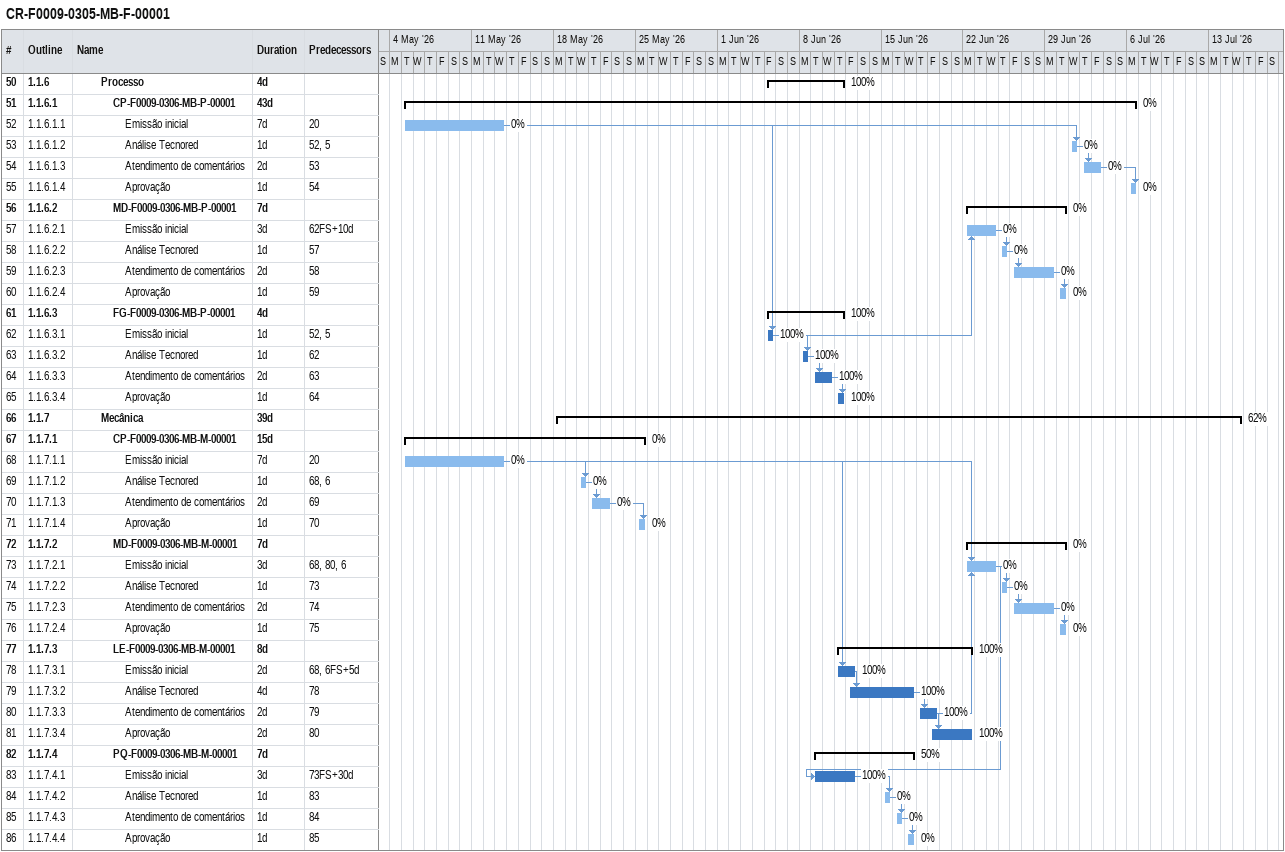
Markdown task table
CR-F0009-0305-MB-F-00001

| ID | WBS | Task | Duration | Start | Finish | Predecessors | % complete |
|---|---|---|---|---|---|---|---|
| 50 | 1.1.6 | **Processo** | 4d | 2026-06-05 | 2026-06-11 |  | 100 |
| 51 | 1.1.6.1 | **CP-F0009-0306-MB-P-00001** | 43d | 2026-05-05 | 2026-07-06 |  | 0 |
| 52 | 1.1.6.1.1 | Emissão inicial | 7d | 2026-05-05 | 2026-05-13 | 20 | 0 |
| 53 | 1.1.6.1.2 | Análise Tecnored | 1d | 2026-07-01 | 2026-07-01 | 52, 5 | 0 |
| 54 | 1.1.6.1.3 | Atendimento de comentários | 2d | 2026-07-02 | 2026-07-03 | 53 | 0 |
| 55 | 1.1.6.1.4 | Aprovação | 1d | 2026-07-06 | 2026-07-06 | 54 | 0 |
| 56 | 1.1.6.2 | **MD-F0009-0306-MB-P-00001** | 7d | 2026-06-22 | 2026-06-30 |  | 0 |
| 57 | 1.1.6.2.1 | Emissão inicial | 3d | 2026-06-22 | 2026-06-24 | 62FS+10d | 0 |
| 58 | 1.1.6.2.2 | Análise Tecnored | 1d | 2026-06-25 | 2026-06-25 | 57 | 0 |
| 59 | 1.1.6.2.3 | Atendimento de comentários | 2d | 2026-06-26 | 2026-06-29 | 58 | 0 |
| 60 | 1.1.6.2.4 | Aprovação | 1d | 2026-06-30 | 2026-06-30 | 59 | 0 |
| 61 | 1.1.6.3 | **FG-F0009-0306-MB-P-00001** | 4d | 2026-06-05 | 2026-06-11 |  | 100 |
| 62 | 1.1.6.3.1 | Emissão inicial | 1d | 2026-06-05 | 2026-06-05 | 52, 5 | 100 |
| 63 | 1.1.6.3.2 | Análise Tecnored | 1d | 2026-06-08 | 2026-06-08 | 62 | 100 |
| 64 | 1.1.6.3.3 | Atendimento de comentários | 2d | 2026-06-09 | 2026-06-10 | 63 | 100 |
| 65 | 1.1.6.3.4 | Aprovação | 1d | 2026-06-11 | 2026-06-11 | 64 | 100 |
| 66 | 1.1.7 | **Mecânica** | 39d | 2026-05-18 | 2026-07-15 |  | 62 |
| 67 | 1.1.7.1 | **CP-F0009-0306-MB-M-00001** | 15d | 2026-05-05 | 2026-05-25 |  | 0 |
| 68 | 1.1.7.1.1 | Emissão inicial | 7d | 2026-05-05 | 2026-05-13 | 20 | 0 |
| 69 | 1.1.7.1.2 | Análise Tecnored | 1d | 2026-05-20 | 2026-05-20 | 68, 6 | 0 |
| 70 | 1.1.7.1.3 | Atendimento de comentários | 2d | 2026-05-21 | 2026-05-22 | 69 | 0 |
| 71 | 1.1.7.1.4 | Aprovação | 1d | 2026-05-25 | 2026-05-25 | 70 | 0 |
| 72 | 1.1.7.2 | **MD-F0009-0306-MB-M-00001** | 7d | 2026-06-22 | 2026-06-30 |  | 0 |
| 73 | 1.1.7.2.1 | Emissão inicial | 3d | 2026-06-22 | 2026-06-24 | 68, 80, 6 | 0 |
| 74 | 1.1.7.2.2 | Análise Tecnored | 1d | 2026-06-25 | 2026-06-25 | 73 | 0 |
| 75 | 1.1.7.2.3 | Atendimento de comentários | 2d | 2026-06-26 | 2026-06-29 | 74 | 0 |
| 76 | 1.1.7.2.4 | Aprovação | 1d | 2026-06-30 | 2026-06-30 | 75 | 0 |
| 77 | 1.1.7.3 | **LE-F0009-0306-MB-M-00001** | 8d | 2026-06-11 | 2026-06-22 |  | 100 |
| 78 | 1.1.7.3.1 | Emissão inicial | 2d | 2026-06-11 | 2026-06-12 | 68, 6FS+5d | 100 |
| 79 | 1.1.7.3.2 | Análise Tecnored | 4d | 2026-06-12 | 2026-06-17 | 78 | 100 |
| 80 | 1.1.7.3.3 | Atendimento de comentários | 2d | 2026-06-18 | 2026-06-19 | 79 | 100 |
| 81 | 1.1.7.3.4 | Aprovação | 2d | 2026-06-19 | 2026-06-22 | 80 | 100 |
| 82 | 1.1.7.4 | **PQ-F0009-0306-MB-M-00001** | 7d | 2026-06-09 | 2026-06-17 |  | 50 |
| 83 | 1.1.7.4.1 | Emissão inicial | 3d | 2026-06-09 | 2026-06-12 | 73FS+30d | 100 |
| 84 | 1.1.7.4.2 | Análise Tecnored | 1d | 2026-06-15 | 2026-06-15 | 83 | 0 |
| 85 | 1.1.7.4.3 | Atendimento de comentários | 1d | 2026-06-16 | 2026-06-16 | 84 | 0 |
| 86 | 1.1.7.4.4 | Aprovação | 1d | 2026-06-17 | 2026-06-17 | 85 | 0 |
